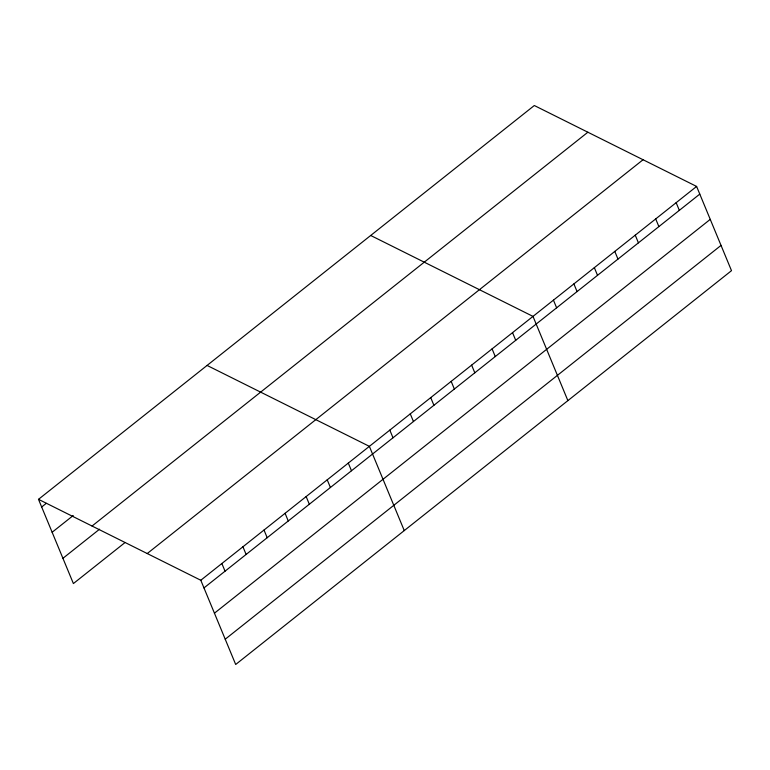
<?xml version="1.0" encoding="UTF-8"?>
<svg xmlns="http://www.w3.org/2000/svg" width="770" height="770" viewBox="0 0 770 770"><rect width="100%" height="100%" fill="white"/><g stroke="black" fill="none" stroke-linecap="round" stroke-linejoin="round"><path stroke-width="1.16" d="M38.5 499.335L534.313 105.519L696.609 186.436L731.5 270.665L235.687 664.481L200.797 580.253L38.5 499.335L73.391 583.564L124.692 542.812M41.676 506.997L46.258 503.359M52.139 532.263L73.217 515.525M92.053 526.035L587.876 132.219M62.928 558.298L99.571 529.192M147.234 553.543L643.056 159.737M200.797 580.253L696.609 186.436M203.973 587.924L699.786 194.107M214.435 613.19L710.248 219.373M225.215 639.216L721.038 245.399M370.697 235.476L532.994 316.393L567.885 400.631M207.082 365.432L369.369 446.35L404.26 530.588M676.156 202.683L679.332 210.354M655.703 218.93L658.879 226.592M635.25 235.168L638.426 242.839M614.797 251.415L617.973 259.086M594.344 267.662L597.52 275.333M573.891 283.909L577.067 291.57M553.447 300.146L556.623 307.817M512.541 332.64L515.717 340.311M492.088 348.887L495.264 356.558M471.635 365.134L474.811 372.796M451.182 381.371L454.358 389.043M430.728 397.618L433.905 405.289M410.275 413.865L413.452 421.536M389.822 430.112L392.998 437.774M348.3 463.088L351.476 470.759M327.221 479.825L330.407 487.497M306.152 496.563L309.328 504.235M285.083 513.301L288.259 520.972M264.014 530.039L267.19 537.71M242.935 546.777L246.111 554.448M221.866 563.515L225.042 571.186"/></g></svg>
